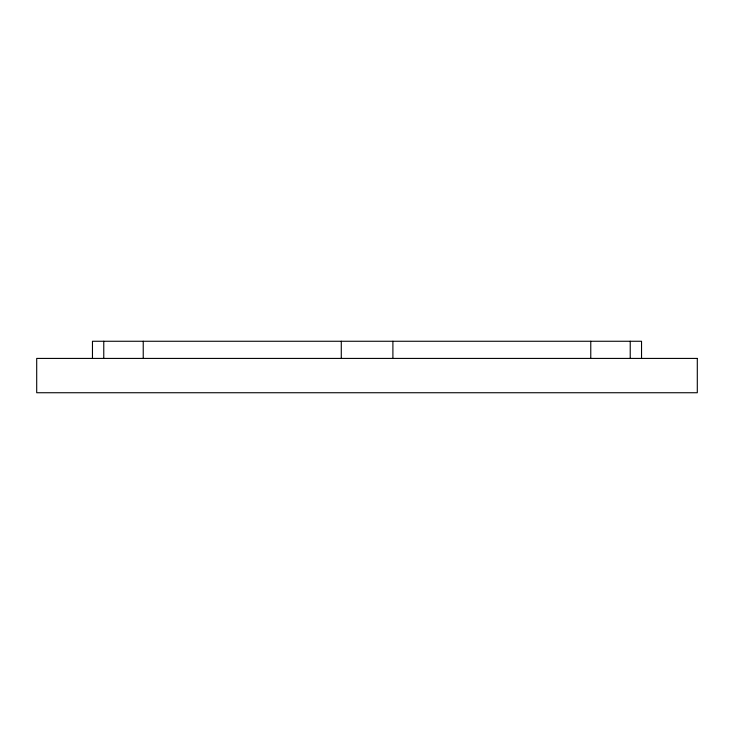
<?xml version="1.0" encoding="UTF-8"?>
<svg xmlns="http://www.w3.org/2000/svg" width="734" height="734" viewBox="0 0 734 734"><rect width="100%" height="100%" fill="white"/><g stroke="black" fill="none" stroke-linecap="round" stroke-linejoin="round"><path stroke-width="1.1" d="M641.534 358.421L641.534 341.264L92.466 341.264L92.466 358.421M630.231 341.264L630.231 358.421M590.769 341.264L590.769 358.421M392.901 341.264L392.901 358.421M341.282 341.264L341.282 358.421M143.231 341.264L143.231 358.421M103.769 341.264L103.769 358.421M697.3 358.421L36.7 358.421L36.7 392.736L697.3 392.736L697.3 358.421"/></g></svg>
